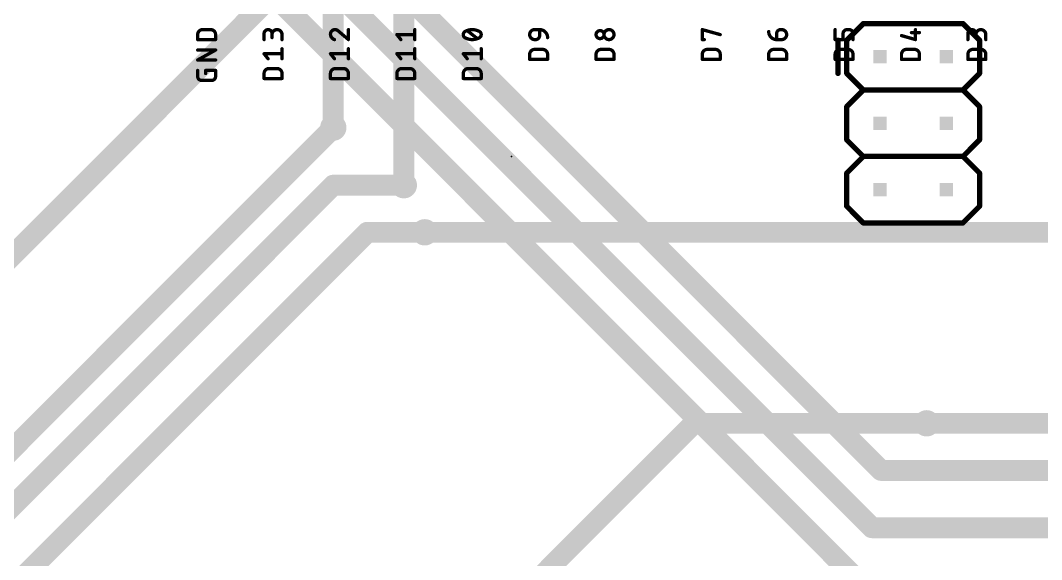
# Model space of a CAD drawing. Extents: x -35 to 140, y -8 to 139.
# Drawn here: x 68.93 to 108, y 47.29 to 67.9 of the extents above; entities that cross this region are included whole.
import ezdxf

# ---------------------------------------------------------------- set-up
doc = ezdxf.new("R2010")
doc.units = 0
for name, color, linetype in [('1', 12, 'CONTINUOUS'), ('16', 132, 'CONTINUOUS'), ('18', 110, 'CONTINUOUS'), ('23', 53, 'CONTINUOUS'), ('51', 253, 'CONTINUOUS')]:
    doc.layers.add(name, color=color, linetype=linetype)

# ---------------------------------------------------------------- blocks, each defined once
blk = doc.blocks.new('RECT')
blk.add_solid([(-0.5, -0.5), (0.5, -0.5), (-0.5, 0.5), (0.5, 0.5)])
blk = doc.blocks.new('ROUNDV')
at = {"const_width": 0.5}
blk.add_lwpolyline([(0, -0.25, 1), (0, 0.25, 1), (0, -0.25)], format="xyb", dxfattribs=at)

msp = doc.modelspace()

# ---------------------------------------------------------------- linework, layer by layer
at = {"layer": '1', "const_width": 0.8}
for points in [[(78.596, 68.88), (46.2, 36.484)], [(101.506, 45.97), (78.596, 68.88)], [(81.136, 68.88), (101.506, 48.51)], [(83.676, 68.88), (101.856, 50.7)], [(50.7, 33.6), (80.9, 63.8)], [(57.2, 37.9), (80.9, 61.6)], [(80.9, 61.6), (83.6, 61.6)], [(59.1, 36.7), (82.2, 59.8)], [(82.2, 59.8), (84.4, 59.8)], [(118.1, 52.5), (103.6, 52.5)], [(101.856, 50.7), (116.6, 50.7)], [(101.506, 48.51), (113.28, 48.51)]]:
    msp.add_lwpolyline(points, dxfattribs=at)
at = {"layer": '1', "const_width": 0.4}
for points in [[(81.0414, 63.6586, 1), (80.7586, 63.9414)], [(80.9, 61.8, 1), (80.9, 61.4)], [(81.0414, 61.4586, 1), (80.7586, 61.7414)], [(83.6, 61.4, 1), (83.6, 61.8)], [(82.2, 60, 1), (82.2, 59.6)], [(82.3414, 59.6586, 1), (82.0586, 59.9414)], [(84.4, 59.6, 1), (84.4, 60)], [(103.6, 52.7, 1), (103.6, 52.3)], [(101.856, 50.9, 1), (101.856, 50.5)], [(101.7146, 50.5586, 1), (101.9974, 50.8414)], [(101.506, 48.71, 1), (101.506, 48.31)], [(101.3646, 48.3686, 1), (101.6474, 48.6514)]]:
    msp.add_lwpolyline(points, format="xyb", dxfattribs=at)
at = {"layer": '16', "const_width": 0.8}
for points in [[(83.6, 61.6), (83.6, 68.804)], [(80.9, 63.8), (80.9, 68.644)], [(84.4, 59.8), (109.8, 59.8)], [(85.2, 43), (94.7, 52.5)], [(94.7, 52.5), (103.6, 52.5)]]:
    msp.add_lwpolyline(points, dxfattribs=at)
at = {"layer": '16', "const_width": 0.4}
for points in [[(80.7, 63.8, 1), (81.1, 63.8)], [(83.4, 61.6, 1), (83.8, 61.6)], [(84.4, 60, 1), (84.4, 59.6)], [(94.7, 52.7, 1), (94.7, 52.3)], [(94.8414, 52.3586, 1), (94.5586, 52.6414)], [(103.6, 52.3, 1), (103.6, 52.7)]]:
    msp.add_lwpolyline(points, format="xyb", dxfattribs=at)
at = {"layer": '23'}
msp.add_point((87.716, 62.698), dxfattribs=at)
at = {"layer": '51'}
for points, const_width in [([(75.9036, 67.5465, 0.4142), (75.7131, 67.356)], 0.127), ([(75.9036, 67.5783, 1), (75.9036, 67.5148)], 0.0635), ([(75.9036, 67.5148, 1), (75.9036, 67.5783)], 0.0635), ([(76.2084, 67.5783, 1), (76.2084, 67.5148)], 0.0635), ([(76.3989, 67.356, 0.4142), (76.2084, 67.5465)], 0.127), ([(76.2084, 67.5148, 1), (76.2084, 67.5783)], 0.0635), ([(78.5579, 67.3941, 1), (78.2531, 67.3941)], 0.127), ([(78.9389, 67.356, 1), (78.5579, 67.356)], 0.127), ([(80.9646, 67.5465, 0.4142), (80.7931, 67.3751)], 0.127), ([(80.9646, 67.5783, 1), (80.9645, 67.5148)], 0.0635), ([(81.0979, 67.4894, 0.2053), (80.9646, 67.5465)], 0.127), ([(80.9646, 67.5148, 1), (80.9646, 67.5783)], 0.0635), ([(81.5107, 67.5465, 1), (81.4472, 67.5465)], 0.0635), ([(84.0507, 67.5465, 1), (83.9871, 67.5465)], 0.0635), ([(86.216, 67.5465, 0.1139), (85.9684, 67.4894)], 0.127), ([(86.216, 67.5783, 1), (86.216, 67.5148)], 0.0635), ([(86.4637, 67.4894, 0.1139), (86.216, 67.5465)], 0.127), ([(86.216, 67.5148, 1), (86.216, 67.5783)], 0.0635), ([(88.6036, 67.5465, 1), (88.6036, 67.1655)], 0.127), ([(88.6036, 67.5783, 1), (88.6036, 67.5148)], 0.0635), ([(88.6036, 67.5148, 1), (88.6036, 67.5783)], 0.0635), ([(88.8259, 67.5465, 1), (88.7623, 67.5465)], 0.0635), ([(88.7941, 67.5783, 1), (88.7941, 67.5148)], 0.0635), ([(89.0989, 67.2417, 0.4142), (88.7941, 67.5465)], 0.127), ([(88.7941, 67.5148, 1), (88.7941, 67.5783)], 0.0635), ([(91.4484, 67.5465, 1), (91.4484, 67.1655)], 0.127), ([(91.4484, 67.5783, 1), (91.4484, 67.5148)], 0.0635), ([(91.4484, 67.1655, 1), (91.4484, 67.5465)], 0.127), ([(91.4484, 67.5148, 1), (91.4484, 67.5783)], 0.0635), ([(95.0489, 67.5465, 1), (94.9853, 67.5465)], 0.0635), ([(95.0256, 67.5771, 1), (95.0086, 67.5159)], 0.0635), ([(98.0143, 67.5465, 0.4142), (97.8619, 67.3941)], 0.127), ([(98.0143, 67.5783, 1), (98.0143, 67.5148)], 0.0635), ([(98.0143, 67.5148, 1), (98.0143, 67.5783)], 0.0635), ([(98.0524, 67.5783, 1), (98.0524, 67.5148)], 0.0635), ([(98.0524, 67.1655, 1), (98.0524, 67.5465)], 0.127), ([(98.0524, 67.5148, 1), (98.0524, 67.5783)], 0.0635), ([(100.1289, 67.5465, 1), (100.0654, 67.5465)], 0.0635), ([(100.5543, 67.5465, 0.4142), (100.4019, 67.3941)], 0.127), ([(100.5543, 67.5783, 1), (100.5543, 67.5148)], 0.0635), ([(100.5543, 67.5148, 1), (100.5543, 67.5783)], 0.0635), ([(100.6305, 67.5783, 1), (100.6305, 67.5148)], 0.0635), ([(100.7829, 67.3941, 0.4142), (100.6305, 67.5465)], 0.127), ([(100.6305, 67.5148, 1), (100.6305, 67.5783)], 0.0635), ([(101.178, 67.8288, 1), (101.178, 67.7272)], 0.1016), ([(101.2139, 67.7421, 1), (101.1421, 67.8139)], 0.1016), ([(103.2023, 67.5465, 1), (103.1388, 67.5465)], 0.0635), ([(105.0239, 67.8139, 1), (104.9521, 67.7421)], 0.1016), ([(104.988, 67.7272, 1), (104.988, 67.8288)], 0.1016), ([(105.4819, 67.3941, 1), (105.1771, 67.3941)], 0.127), ([(105.8629, 67.356, 1), (105.4819, 67.356)], 0.127), ([(75.7448, 67.356, 1), (75.6813, 67.356)], 0.0635), ([(75.6813, 67.356, 1), (75.7448, 67.356)], 0.0635), ([(75.6813, 67.1655, 1), (75.7448, 67.1655)], 0.0635), ([(75.7131, 67.1973, 1), (75.7131, 67.1338)], 0.0635), ([(76.4306, 67.356, 1), (76.3671, 67.356)], 0.0635), ([(76.3671, 67.356, 1), (76.4306, 67.356)], 0.0635), ([(76.3671, 67.1655, 1), (76.4306, 67.1655)], 0.0635), ([(76.3989, 67.1338, 1), (76.3989, 67.1973)], 0.0635), ([(78.2849, 67.3941, 1), (78.2214, 67.3941)], 0.0635), ([(78.2214, 67.3941, 1), (78.2849, 67.3941)], 0.0635), ([(78.2214, 67.1655, 1), (78.2849, 67.1655)], 0.0635), ([(78.5897, 67.3941, 1), (78.5262, 67.3941)], 0.0635), ([(78.5262, 67.3941, 1), (78.5897, 67.3941)], 0.0635), ([(78.5262, 67.356, 1), (78.5897, 67.356)], 0.0635), ([(78.5262, 67.2417, 1), (78.5897, 67.2417)], 0.0635), ([(78.9707, 67.356, 1), (78.9072, 67.356)], 0.0635), ([(78.9072, 67.356, 1), (78.9707, 67.356)], 0.0635), ([(78.9072, 67.1655, 1), (78.9707, 67.1655)], 0.0635), ([(80.7931, 67.3751, 0.3252), (80.9455, 67.1655)], 0.127), ([(80.8249, 67.375, 1), (80.7614, 67.3751)], 0.0635), ([(80.7614, 67.3751, 1), (80.8249, 67.3751)], 0.0635), ([(80.9357, 67.1353, 1), (80.9553, 67.1957)], 0.0635), ([(81.1185, 67.5135, 1), (81.0773, 67.4652)], 0.0635), ([(81.0749, 67.4675, 1), (81.1209, 67.5112)], 0.0635), ([(81.4472, 67.1655, 1), (81.5107, 67.1655)], 0.0635), ([(81.4583, 67.1413, 1), (81.4995, 67.1897)], 0.0635), ([(83.3331, 67.3878, 1), (83.3331, 67.3243)], 0.0635), ([(83.3579, 67.3758, 1), (83.3083, 67.3362)], 0.0635), ([(83.4607, 67.1457, 1), (83.5103, 67.1853)], 0.0635), ([(83.9871, 67.1655, 1), (84.0507, 67.1655)], 0.0635), ([(84.0189, 67.3243, 1), (84.0189, 67.3878)], 0.0635), ([(85.9684, 67.4894, 0.3205), (85.8731, 67.356)], 0.127), ([(85.8731, 67.356, 0.3205), (85.9684, 67.2227)], 0.127), ([(85.9048, 67.356, 1), (85.8414, 67.356)], 0.0635), ([(85.8414, 67.356, 1), (85.9048, 67.356)], 0.0635), ([(85.9544, 67.5179, 1), (85.9823, 67.4608)], 0.0635), ([(85.9823, 67.2512, 1), (85.9544, 67.1941)], 0.0635), ([(85.9684, 67.2227, 0.1139), (86.216, 67.1655)], 0.127), ([(85.9786, 67.4593, 1), (85.9581, 67.5194)], 0.0635), ([(85.9581, 67.1926, 1), (85.9786, 67.2527)], 0.0635), ([(86.0453, 67.5332, 1), (86.0057, 67.4836)], 0.0635), ([(86.216, 67.1655, 0.1139), (86.4637, 67.2227)], 0.127), ([(86.216, 67.1973, 1), (86.216, 67.1338)], 0.0635), ([(86.216, 67.1338, 1), (86.216, 67.1973)], 0.0635), ([(86.3867, 67.1788, 1), (86.4263, 67.2284)], 0.0635), ([(86.4739, 67.5194, 1), (86.4534, 67.4593)], 0.0635), ([(86.4534, 67.2527, 1), (86.4739, 67.1926)], 0.0635), ([(86.5589, 67.356, 0.3205), (86.4637, 67.4894)], 0.127), ([(86.4637, 67.2227, 0.3205), (86.5589, 67.356)], 0.127), ([(86.4497, 67.4608, 1), (86.4776, 67.5179)], 0.0635), ([(86.4776, 67.1941, 1), (86.4497, 67.2512)], 0.0635), ([(86.5906, 67.356, 1), (86.5272, 67.356)], 0.0635), ([(86.5272, 67.356, 1), (86.5906, 67.356)], 0.0635), ([(88.6036, 67.1973, 1), (88.6036, 67.1338)], 0.0635), ([(88.6036, 67.1338, 1), (88.6036, 67.1973)], 0.0635), ([(88.6417, 67.1655, 0.4142), (88.7941, 67.3179)], 0.127), ([(88.6417, 67.1973, 1), (88.6417, 67.1338)], 0.0635), ([(88.6417, 67.1338, 1), (88.6417, 67.1973)], 0.0635), ([(88.8259, 67.3179, 1), (88.7623, 67.3179)], 0.0635), ([(88.7623, 67.3179, 1), (88.8259, 67.3179)], 0.0635), ([(89.0671, 67.2417, 1), (89.1307, 67.2417)], 0.0635), ([(91.1055, 67.5084, 1), (91.1055, 67.2036)], 0.127), ([(91.1055, 67.5402, 1), (91.1055, 67.4767)], 0.0635), ([(91.1055, 67.2036, 1), (91.1055, 67.5084)], 0.127), ([(91.1055, 67.2354, 1), (91.1055, 67.1719)], 0.0635), ([(91.1055, 67.4767, 1), (91.1055, 67.5402)], 0.0635), ([(91.1055, 67.1719, 1), (91.1055, 67.2354)], 0.0635), ([(91.4484, 67.1973, 1), (91.4484, 67.1338)], 0.0635), ([(91.4484, 67.1338, 1), (91.4484, 67.1973)], 0.0635), ([(94.9853, 67.1655, 1), (95.0489, 67.1655)], 0.0635), ([(95.0171, 67.1973, 1), (95.0171, 67.1338)], 0.0635), ([(95.0933, 67.1338, 1), (95.0933, 67.1973)], 0.0635), ([(95.6944, 67.3254, 1), (95.7114, 67.3866)], 0.0635), ([(97.5571, 67.4703, 0.4142), (97.8619, 67.1655)], 0.127), ([(97.5889, 67.4703, 1), (97.5254, 67.4703)], 0.0635), ([(97.8619, 67.1973, 1), (97.8619, 67.1338)], 0.0635), ([(97.8937, 67.3941, 1), (97.8302, 67.3941)], 0.0635), ([(97.8302, 67.3941, 1), (97.8937, 67.3941)], 0.0635), ([(97.8302, 67.1655, 1), (97.8937, 67.1655)], 0.0635), ([(97.8619, 67.1338, 1), (97.8619, 67.1973)], 0.0635), ([(98.0524, 67.1973, 1), (98.0524, 67.1338)], 0.0635), ([(98.0524, 67.1338, 1), (98.0524, 67.1973)], 0.0635), ([(100.0971, 67.1973, 1), (100.0971, 67.1338)], 0.0635), ([(100.0654, 67.1655, 1), (100.1289, 67.1655)], 0.0635), ([(100.2588, 67.143, 1), (100.1572, 67.143)], 0.1016), ([(100.4337, 67.3941, 1), (100.3702, 67.3941)], 0.0635), ([(100.3702, 67.3941, 1), (100.4337, 67.3941)], 0.0635), ([(100.3702, 67.1655, 1), (100.4337, 67.1655)], 0.0635), ([(100.4019, 67.1338, 1), (100.4019, 67.1973)], 0.0635), ([(100.5938, 67.143, 1), (100.4922, 67.143)], 0.1016), ([(100.5071, 67.1789, 1), (100.5789, 67.1071)], 0.1016), ([(100.8147, 67.3941, 1), (100.7511, 67.3941)], 0.0635), ([(100.7511, 67.3941, 1), (100.8147, 67.3941)], 0.0635), ([(100.7511, 67.1655, 1), (100.8147, 67.1655)], 0.0635), ([(102.6458, 67.3484, 1), (102.6284, 67.2874)], 0.0635), ([(103.0181, 67.464, 1), (103.0181, 67.4005)], 0.0635), ([(103.1388, 67.1655, 1), (103.2023, 67.1655)], 0.0635), ([(103.1618, 67.135, 1), (103.1792, 67.196)], 0.0635), ([(103.3229, 67.4005, 1), (103.3229, 67.464)], 0.0635), ([(105.2089, 67.3941, 1), (105.1454, 67.3941)], 0.0635), ([(105.1454, 67.3941, 1), (105.2089, 67.3941)], 0.0635), ([(105.1454, 67.1655, 1), (105.2089, 67.1655)], 0.0635), ([(105.5137, 67.3941, 1), (105.4502, 67.3941)], 0.0635), ([(105.4502, 67.3941, 1), (105.5137, 67.3941)], 0.0635), ([(105.4502, 67.356, 1), (105.5137, 67.356)], 0.0635), ([(105.4502, 67.2417, 1), (105.5137, 67.2417)], 0.0635), ([(105.6738, 67.143, 1), (105.5722, 67.143)], 0.1016), ([(105.5871, 67.1071, 1), (105.6589, 67.1789)], 0.1016), ([(105.8947, 67.356, 1), (105.8312, 67.356)], 0.0635), ([(105.8312, 67.356, 1), (105.8947, 67.356)], 0.0635), ([(105.8312, 67.1655, 1), (105.8947, 67.1655)], 0.0635), ([(75.7131, 66.798, 1), (75.7131, 66.7345)], 0.0635), ([(76.4143, 66.7385, 1), (76.3835, 66.794)], 0.0635), ([(76.3989, 66.7345, 1), (76.3989, 66.798)], 0.0635), ([(78.9707, 66.815, 1), (78.9072, 66.815)], 0.0635), ([(81.5107, 66.815, 1), (81.4472, 66.815)], 0.0635), ([(84.0507, 66.815, 1), (83.9871, 66.815)], 0.0635), ([(86.5907, 66.815, 1), (86.5272, 66.815)], 0.0635), ([(88.6036, 66.7906, 0.4142), (88.4131, 66.6001)], 0.127), ([(88.6036, 66.8223, 1), (88.6036, 66.7588)], 0.0635), ([(88.6036, 66.7588, 1), (88.6036, 66.8223)], 0.0635), ([(89.0989, 66.6001, 0.4142), (88.9084, 66.7906)], 0.127), ([(88.9084, 66.8223, 1), (88.9084, 66.7588)], 0.0635), ([(88.9084, 66.7588, 1), (88.9084, 66.8223)], 0.0635), ([(91.1436, 66.7906, 0.4142), (90.9531, 66.6001)], 0.127), ([(91.1436, 66.8223, 1), (91.1436, 66.7588)], 0.0635), ([(91.1436, 66.7588, 1), (91.1436, 66.8223)], 0.0635), ([(91.6389, 66.6001, 0.4142), (91.4484, 66.7906)], 0.127), ([(91.4484, 66.8223, 1), (91.4484, 66.7588)], 0.0635), ([(91.4484, 66.7588, 1), (91.4484, 66.8223)], 0.0635), ([(95.2076, 66.7906, 0.4142), (95.0171, 66.6001)], 0.127), ([(95.2076, 66.8223, 1), (95.2076, 66.7588)], 0.0635), ([(95.2076, 66.7588, 1), (95.2076, 66.8223)], 0.0635), ([(95.7029, 66.6001, 0.4142), (95.5124, 66.7906)], 0.127), ([(95.5124, 66.8223, 1), (95.5124, 66.7588)], 0.0635), ([(95.5124, 66.7588, 1), (95.5124, 66.8223)], 0.0635), ([(97.7476, 66.7906, 0.4142), (97.5571, 66.6001)], 0.127), ([(97.7476, 66.8223, 1), (97.7476, 66.7588)], 0.0635), ([(97.7476, 66.7588, 1), (97.7476, 66.8223)], 0.0635), ([(98.2429, 66.6001, 0.4142), (98.0524, 66.7906)], 0.127), ([(98.0524, 66.8223, 1), (98.0524, 66.7588)], 0.0635), ([(98.0524, 66.7588, 1), (98.0524, 66.8223)], 0.0635), ([(100.2876, 66.7906, 0.4142), (100.0971, 66.6001)], 0.127), ([(100.2876, 66.8223, 1), (100.2876, 66.7588)], 0.0635), ([(100.2876, 66.7588, 1), (100.2876, 66.8223)], 0.0635), ([(100.7829, 66.6001, 0.4142), (100.5924, 66.7906)], 0.127), ([(100.5924, 66.8223, 1), (100.5924, 66.7588)], 0.0635), ([(100.5924, 66.7588, 1), (100.5924, 66.8223)], 0.0635), ([(102.8276, 66.7906, 0.4142), (102.6371, 66.6001)], 0.127), ([(102.8276, 66.8223, 1), (102.8276, 66.7588)], 0.0635), ([(102.8276, 66.7588, 1), (102.8276, 66.8223)], 0.0635), ([(103.3229, 66.6001, 0.4142), (103.1324, 66.7906)], 0.127), ([(103.1324, 66.8223, 1), (103.1324, 66.7588)], 0.0635), ([(103.1324, 66.7588, 1), (103.1324, 66.8223)], 0.0635), ([(105.3676, 66.7906, 0.4142), (105.1771, 66.6001)], 0.127), ([(105.3676, 66.8223, 1), (105.3676, 66.7588)], 0.0635), ([(105.3676, 66.7588, 1), (105.3676, 66.8223)], 0.0635), ([(105.8629, 66.6001, 0.4142), (105.6724, 66.7906)], 0.127), ([(105.6724, 66.8223, 1), (105.6724, 66.7588)], 0.0635), ([(105.6724, 66.7588, 1), (105.6724, 66.8223)], 0.0635), ([(75.7131, 66.417, 1), (75.7131, 66.3535)], 0.0635), ([(75.6977, 66.413, 1), (75.7285, 66.3575)], 0.0635), ([(76.3989, 66.3535, 1), (76.3989, 66.417)], 0.0635), ([(78.2779, 66.6443, 1), (78.2283, 66.6046)], 0.0635), ([(78.2531, 66.6562, 1), (78.2531, 66.5927)], 0.0635), ([(78.3807, 66.4141, 1), (78.4303, 66.4538)], 0.0635), ([(78.9072, 66.434, 1), (78.9707, 66.434)], 0.0635), ([(78.9389, 66.5927, 1), (78.9389, 66.6562)], 0.0635), ([(80.8179, 66.6443, 1), (80.7683, 66.6046)], 0.0635), ([(80.7931, 66.6562, 1), (80.7931, 66.5927)], 0.0635), ([(80.9207, 66.4141, 1), (80.9703, 66.4538)], 0.0635), ([(81.4472, 66.434, 1), (81.5107, 66.434)], 0.0635), ([(81.4789, 66.5927, 1), (81.4789, 66.6562)], 0.0635), ([(83.3579, 66.6443, 1), (83.3083, 66.6046)], 0.0635), ([(83.3331, 66.6562, 1), (83.3331, 66.5927)], 0.0635), ([(83.4607, 66.4141, 1), (83.5103, 66.4538)], 0.0635), ([(83.9871, 66.434, 1), (84.0507, 66.434)], 0.0635), ([(84.0189, 66.5927, 1), (84.0189, 66.6562)], 0.0635), ([(85.8979, 66.6443, 1), (85.8483, 66.6046)], 0.0635), ([(85.8731, 66.6562, 1), (85.8731, 66.5927)], 0.0635), ([(86.0007, 66.4141, 1), (86.0503, 66.4538)], 0.0635), ([(86.5272, 66.434, 1), (86.5907, 66.434)], 0.0635), ([(86.5589, 66.5927, 1), (86.5589, 66.6562)], 0.0635), ([(88.4449, 66.6001, 1), (88.3813, 66.6001)], 0.0635), ([(88.3813, 66.6001, 1), (88.4449, 66.6001)], 0.0635), ([(88.3813, 66.4096, 1), (88.4449, 66.4096)], 0.0635), ([(88.4131, 66.4413, 1), (88.4131, 66.3778)], 0.0635), ([(89.1307, 66.6001, 1), (89.0671, 66.6001)], 0.0635), ([(89.0671, 66.6001, 1), (89.1307, 66.6001)], 0.0635), ([(89.0671, 66.4096, 1), (89.1307, 66.4096)], 0.0635), ([(89.0989, 66.3778, 1), (89.0989, 66.4413)], 0.0635), ([(90.9531, 66.4413, 1), (90.9531, 66.3778)], 0.0635), ([(90.9849, 66.6001, 1), (90.9214, 66.6001)], 0.0635), ([(90.9214, 66.6001, 1), (90.9849, 66.6001)], 0.0635), ([(90.9214, 66.4096, 1), (90.9849, 66.4096)], 0.0635), ([(91.6707, 66.6001, 1), (91.6072, 66.6001)], 0.0635), ([(91.6072, 66.6001, 1), (91.6707, 66.6001)], 0.0635), ([(91.6072, 66.4096, 1), (91.6707, 66.4096)], 0.0635), ([(91.6389, 66.3778, 1), (91.6389, 66.4413)], 0.0635), ([(95.0489, 66.6001, 1), (94.9853, 66.6001)], 0.0635), ([(94.9853, 66.6001, 1), (95.0489, 66.6001)], 0.0635), ([(94.9853, 66.4096, 1), (95.0489, 66.4096)], 0.0635), ([(95.0171, 66.4413, 1), (95.0171, 66.3778)], 0.0635), ([(95.7347, 66.6001, 1), (95.6711, 66.6001)], 0.0635), ([(95.6711, 66.6001, 1), (95.7347, 66.6001)], 0.0635), ([(95.6711, 66.4096, 1), (95.7347, 66.4096)], 0.0635), ([(95.7029, 66.3778, 1), (95.7029, 66.4413)], 0.0635), ([(97.5571, 66.4413, 1), (97.5571, 66.3778)], 0.0635), ([(97.5889, 66.6001, 1), (97.5254, 66.6001)], 0.0635), ([(97.5254, 66.6001, 1), (97.5889, 66.6001)], 0.0635), ([(97.5254, 66.4096, 1), (97.5889, 66.4096)], 0.0635), ([(98.2747, 66.6001, 1), (98.2112, 66.6001)], 0.0635), ([(98.2112, 66.6001, 1), (98.2747, 66.6001)], 0.0635), ([(98.2112, 66.4096, 1), (98.2747, 66.4096)], 0.0635), ([(98.2429, 66.3778, 1), (98.2429, 66.4413)], 0.0635), ([(100.1289, 66.6001, 1), (100.0654, 66.6001)], 0.0635), ([(100.0654, 66.6001, 1), (100.1289, 66.6001)], 0.0635), ([(100.0971, 66.4413, 1), (100.0971, 66.3778)], 0.0635), ([(100.0654, 66.4096, 1), (100.1289, 66.4096)], 0.0635), ([(100.8147, 66.6001, 1), (100.7511, 66.6001)], 0.0635), ([(100.7511, 66.6001, 1), (100.8147, 66.6001)], 0.0635), ([(100.7511, 66.4096, 1), (100.8147, 66.4096)], 0.0635), ([(100.7829, 66.3778, 1), (100.7829, 66.4413)], 0.0635), ([(102.6371, 66.4413, 1), (102.6371, 66.3778)], 0.0635), ([(102.6689, 66.6001, 1), (102.6054, 66.6001)], 0.0635), ([(102.6054, 66.6001, 1), (102.6689, 66.6001)], 0.0635), ([(102.6054, 66.4096, 1), (102.6689, 66.4096)], 0.0635), ([(103.3547, 66.6001, 1), (103.2912, 66.6001)], 0.0635), ([(103.2912, 66.6001, 1), (103.3547, 66.6001)], 0.0635), ([(103.2912, 66.4096, 1), (103.3547, 66.4096)], 0.0635), ([(103.3229, 66.3778, 1), (103.3229, 66.4413)], 0.0635), ([(105.2089, 66.6001, 1), (105.1454, 66.6001)], 0.0635), ([(105.1454, 66.6001, 1), (105.2089, 66.6001)], 0.0635), ([(105.1771, 66.4413, 1), (105.1771, 66.3778)], 0.0635), ([(105.1454, 66.4096, 1), (105.2089, 66.4096)], 0.0635), ([(105.8947, 66.6001, 1), (105.8312, 66.6001)], 0.0635), ([(105.8312, 66.6001, 1), (105.8947, 66.6001)], 0.0635), ([(105.8312, 66.4096, 1), (105.8947, 66.4096)], 0.0635), ([(105.8629, 66.3778, 1), (105.8629, 66.4413)], 0.0635), ([(75.7448, 65.9859, 1), (75.6813, 65.9859)], 0.0635), ([(76.0496, 65.9859, 1), (75.9861, 65.9859)], 0.0635), ([(76.0179, 66.0177, 1), (76.0179, 65.9542)], 0.0635), ([(76.4306, 65.9859, 1), (76.3671, 65.9859)], 0.0635), ([(76.3989, 65.9542, 1), (76.3989, 66.0177)], 0.0635), ([(78.4436, 66.0591, 0.4142), (78.2531, 65.8686)], 0.127), ([(78.4436, 66.0908, 1), (78.4436, 66.0273)], 0.0635), ([(78.4436, 66.0273, 1), (78.4436, 66.0908)], 0.0635), ([(78.9389, 65.8686, 0.4142), (78.7484, 66.0591)], 0.127), ([(78.7484, 66.0908, 1), (78.7484, 66.0273)], 0.0635), ([(78.7484, 66.0273, 1), (78.7484, 66.0908)], 0.0635), ([(80.9836, 66.0591, 0.4142), (80.7931, 65.8686)], 0.127), ([(80.9836, 66.0908, 1), (80.9836, 66.0273)], 0.0635), ([(80.9836, 66.0273, 1), (80.9836, 66.0908)], 0.0635), ([(81.4789, 65.8686, 0.4142), (81.2884, 66.0591)], 0.127), ([(81.2884, 66.0908, 1), (81.2884, 66.0273)], 0.0635), ([(81.2884, 66.0273, 1), (81.2884, 66.0908)], 0.0635), ([(83.5236, 66.0591, 0.4142), (83.3331, 65.8686)], 0.127), ([(83.5236, 66.0908, 1), (83.5236, 66.0273)], 0.0635), ([(83.5236, 66.0273, 1), (83.5236, 66.0908)], 0.0635), ([(84.0189, 65.8686, 0.4142), (83.8284, 66.0591)], 0.127), ([(83.8284, 66.0908, 1), (83.8284, 66.0273)], 0.0635), ([(83.8284, 66.0273, 1), (83.8284, 66.0908)], 0.0635), ([(86.0636, 66.0591, 0.4142), (85.8731, 65.8686)], 0.127), ([(86.0636, 66.0908, 1), (86.0636, 66.0273)], 0.0635), ([(86.0636, 66.0273, 1), (86.0636, 66.0908)], 0.0635), ([(86.5589, 65.8686, 0.4142), (86.3684, 66.0591)], 0.127), ([(86.3684, 66.0908, 1), (86.3684, 66.0273)], 0.0635), ([(86.3684, 66.0273, 1), (86.3684, 66.0908)], 0.0635), ([(75.7448, 65.7573, 1), (75.6813, 65.7573)], 0.0635), ([(75.6813, 65.7573, 1), (75.7448, 65.7573)], 0.0635), ([(75.7131, 65.7573, 0.4142), (75.8655, 65.6049)], 0.127), ([(75.8655, 65.6367, 1), (75.8655, 65.5732)], 0.0635), ([(75.8655, 65.5732, 1), (75.8655, 65.6367)], 0.0635), ([(75.9861, 65.8716, 1), (76.0496, 65.8716)], 0.0635), ([(76.2465, 65.6049, 0.4142), (76.3989, 65.7573)], 0.127), ([(76.2465, 65.6367, 1), (76.2465, 65.5732)], 0.0635), ([(76.2465, 65.5732, 1), (76.2465, 65.6367)], 0.0635), ([(76.4306, 65.7573, 1), (76.3671, 65.7573)], 0.0635), ([(76.3671, 65.7573, 1), (76.4306, 65.7573)], 0.0635), ([(78.2531, 65.7098, 1), (78.2531, 65.6463)], 0.0635), ([(78.2849, 65.8686, 1), (78.2214, 65.8686)], 0.0635), ([(78.2214, 65.8686, 1), (78.2849, 65.8686)], 0.0635), ([(78.2214, 65.6781, 1), (78.2849, 65.6781)], 0.0635), ([(78.9707, 65.8686, 1), (78.9072, 65.8686)], 0.0635), ([(78.9072, 65.8686, 1), (78.9707, 65.8686)], 0.0635), ([(78.9072, 65.6781, 1), (78.9707, 65.6781)], 0.0635), ([(78.9389, 65.6463, 1), (78.9389, 65.7098)], 0.0635), ([(80.8249, 65.8686, 1), (80.7614, 65.8686)], 0.0635), ([(80.7614, 65.8686, 1), (80.8249, 65.8686)], 0.0635), ([(80.7931, 65.7098, 1), (80.7931, 65.6463)], 0.0635), ([(80.7614, 65.6781, 1), (80.8249, 65.6781)], 0.0635), ([(81.5107, 65.8686, 1), (81.4472, 65.8686)], 0.0635), ([(81.4472, 65.8686, 1), (81.5107, 65.8686)], 0.0635), ([(81.4472, 65.6781, 1), (81.5107, 65.6781)], 0.0635), ([(81.4789, 65.6463, 1), (81.4789, 65.7098)], 0.0635), ([(83.3649, 65.8686, 1), (83.3013, 65.8686)], 0.0635), ([(83.3013, 65.8686, 1), (83.3649, 65.8686)], 0.0635), ([(83.3013, 65.6781, 1), (83.3649, 65.6781)], 0.0635), ([(83.3331, 65.7098, 1), (83.3331, 65.6463)], 0.0635), ([(84.0507, 65.8686, 1), (83.9871, 65.8686)], 0.0635), ([(83.9871, 65.8686, 1), (84.0507, 65.8686)], 0.0635), ([(83.9871, 65.6781, 1), (84.0507, 65.6781)], 0.0635), ([(84.0189, 65.6463, 1), (84.0189, 65.7098)], 0.0635), ([(85.9049, 65.8686, 1), (85.8414, 65.8686)], 0.0635), ([(85.8414, 65.8686, 1), (85.9049, 65.8686)], 0.0635), ([(85.8731, 65.7098, 1), (85.8731, 65.6463)], 0.0635), ([(85.8414, 65.6781, 1), (85.9049, 65.6781)], 0.0635), ([(86.5907, 65.8686, 1), (86.5272, 65.8686)], 0.0635), ([(86.5272, 65.8686, 1), (86.5907, 65.8686)], 0.0635), ([(86.5272, 65.6781, 1), (86.5907, 65.6781)], 0.0635), ([(86.5589, 65.6463, 1), (86.5589, 65.7098)], 0.0635), ([(100.1572, 65.873, 1), (100.2588, 65.873)], 0.1016), ([(100.5789, 65.9089, 1), (100.5071, 65.8371)], 0.1016), ([(100.4922, 65.873, 1), (100.5938, 65.873)], 0.1016), ([(105.5722, 65.873, 1), (105.6738, 65.873)], 0.1016), ([(105.6589, 65.8371, 1), (105.5871, 65.9089)], 0.1016), ([(101.178, 65.2888, 1), (101.178, 65.1872)], 0.1016), ([(101.2139, 65.2021, 1), (101.1421, 65.2739)], 0.1016), ([(101.1421, 65.2021, 1), (101.2139, 65.2739)], 0.1016), ([(105.0239, 65.2739, 1), (104.9521, 65.2021)], 0.1016), ([(104.9521, 65.2739, 1), (105.0239, 65.2021)], 0.1016), ([(104.988, 65.1872, 1), (104.988, 65.2888)], 0.1016), ([(100.5938, 64.603, 1), (100.4922, 64.603)], 0.1016), ([(100.5071, 64.6389, 1), (100.5789, 64.5671)], 0.1016), ([(105.6738, 64.603, 1), (105.5722, 64.603)], 0.1016), ([(105.5871, 64.5671, 1), (105.6589, 64.6389)], 0.1016), ([(100.5789, 63.3689, 1), (100.5071, 63.2971)], 0.1016), ([(100.4922, 63.333, 1), (100.5938, 63.333)], 0.1016), ([(105.5722, 63.333, 1), (105.6738, 63.333)], 0.1016), ([(105.6589, 63.2971, 1), (105.5871, 63.3689)], 0.1016), ([(101.178, 62.7488, 1), (101.178, 62.6472)], 0.1016), ([(101.2139, 62.6621, 1), (101.1421, 62.7339)], 0.1016), ([(101.1421, 62.6621, 1), (101.2139, 62.7339)], 0.1016), ([(105.0239, 62.7339, 1), (104.9521, 62.6621)], 0.1016), ([(104.9521, 62.7339, 1), (105.0239, 62.6621)], 0.1016), ([(104.988, 62.6472, 1), (104.988, 62.7488)], 0.1016), ([(100.5938, 62.063, 1), (100.4922, 62.063)], 0.1016), ([(100.5071, 62.0989, 1), (100.5789, 62.0271)], 0.1016), ([(105.6738, 62.063, 1), (105.5722, 62.063)], 0.1016), ([(105.5871, 62.0271, 1), (105.6589, 62.0989)], 0.1016), ([(100.5789, 60.8289, 1), (100.5071, 60.7571)], 0.1016), ([(100.4922, 60.793, 1), (100.5938, 60.793)], 0.1016), ([(105.5722, 60.793, 1), (105.6738, 60.793)], 0.1016), ([(105.6589, 60.7571, 1), (105.5871, 60.8289)], 0.1016), ([(101.178, 60.2088, 1), (101.178, 60.1072)], 0.1016), ([(101.1421, 60.1221, 1), (101.2139, 60.1939)], 0.1016), ([(104.9521, 60.1939, 1), (105.0239, 60.1221)], 0.1016), ([(104.988, 60.1072, 1), (104.988, 60.2088)], 0.1016)]:
    msp.add_lwpolyline(points, format="xyb", dxfattribs=dict(at, const_width=const_width))
for points, const_width in [([(75.9036, 67.5465), (76.2084, 67.5465)], 0.127), ([(81.4789, 67.1655), (81.4789, 67.5465)], 0.127), ([(84.0189, 67.1655), (84.0189, 67.5465)], 0.127), ([(88.6036, 67.5465), (88.7941, 67.5465)], 0.127), ([(88.7941, 67.5465), (88.7941, 67.3179)], 0.127), ([(95.0171, 67.1655), (95.0171, 67.5465)], 0.127), ([(95.0171, 67.5465), (95.7029, 67.356)], 0.127), ([(98.0143, 67.5465), (98.0524, 67.5465)], 0.127), ([(100.0971, 67.1655), (100.0971, 67.5465)], 0.127), ([(101.178, 67.778), (100.543, 67.143)], 0.2032), ([(100.6305, 67.5465), (100.5543, 67.5465)], 0.127), ([(101.178, 67.778), (104.988, 67.778)], 0.2032), ([(103.1705, 67.1655), (103.1705, 67.5465)], 0.127), ([(104.988, 67.778), (105.623, 67.143)], 0.2032), ([(75.7131, 67.1655), (75.7131, 67.356)], 0.127), ([(76.3989, 67.1655), (75.7131, 67.1655)], 0.127), ([(76.3989, 67.356), (76.3989, 67.1655)], 0.127), ([(78.2531, 67.1655), (78.2531, 67.3941)], 0.127), ([(78.5579, 67.3941), (78.5579, 67.2417)], 0.127), ([(78.9389, 67.1655), (78.9389, 67.356)], 0.127), ([(81.0979, 67.4894), (81.4789, 67.1655)], 0.127), ([(83.4855, 67.1655), (83.3331, 67.356)], 0.127), ([(83.3331, 67.356), (84.0189, 67.356)], 0.127), ([(86.4065, 67.2036), (86.0255, 67.5084)], 0.127), ([(88.6417, 67.1655), (88.6036, 67.1655)], 0.127), ([(95.0933, 67.1655), (95.0171, 67.1655)], 0.127), ([(97.8619, 67.1655), (97.8619, 67.3941)], 0.127), ([(98.0524, 67.1655), (97.8619, 67.1655)], 0.127), ([(100.4019, 67.1655), (100.0971, 67.1655)], 0.127), ([(100.208, 65.873), (100.208, 67.143)], 0.2032), ([(100.4019, 67.3941), (100.4019, 67.1655)], 0.127), ([(100.543, 67.143), (100.543, 65.873)], 0.2032), ([(100.7829, 67.1655), (100.7829, 67.3941)], 0.127), ([(102.6371, 67.3179), (103.1705, 67.1655)], 0.127), ([(103.0181, 67.4322), (103.3229, 67.4322)], 0.127), ([(105.1771, 67.1655), (105.1771, 67.3941)], 0.127), ([(105.4819, 67.3941), (105.4819, 67.2417)], 0.127), ([(105.623, 67.143), (105.623, 65.873)], 0.2032), ([(105.8629, 67.1655), (105.8629, 67.356)], 0.127), ([(75.7131, 66.3852), (76.3989, 66.7662)], 0.127), ([(76.3989, 66.7662), (75.7131, 66.7662)], 0.127), ([(78.9389, 66.434), (78.9389, 66.815)], 0.127), ([(81.4789, 66.434), (81.4789, 66.815)], 0.127), ([(84.0189, 66.434), (84.0189, 66.815)], 0.127), ([(86.5589, 66.434), (86.5589, 66.815)], 0.127), ([(88.6036, 66.7906), (88.9084, 66.7906)], 0.127), ([(91.1436, 66.7906), (91.4484, 66.7906)], 0.127), ([(95.2076, 66.7906), (95.5124, 66.7906)], 0.127), ([(97.7476, 66.7906), (98.0524, 66.7906)], 0.127), ([(100.2876, 66.7906), (100.5924, 66.7906)], 0.127), ([(102.8276, 66.7906), (103.1324, 66.7906)], 0.127), ([(105.3676, 66.7906), (105.6724, 66.7906)], 0.127), ([(76.3989, 66.3852), (75.7131, 66.3852)], 0.127), ([(78.4055, 66.434), (78.2531, 66.6245)], 0.127), ([(78.2531, 66.6245), (78.9389, 66.6245)], 0.127), ([(80.9455, 66.434), (80.7931, 66.6245)], 0.127), ([(80.7931, 66.6245), (81.4789, 66.6245)], 0.127), ([(83.4855, 66.434), (83.3331, 66.6245)], 0.127), ([(83.3331, 66.6245), (84.0189, 66.6245)], 0.127), ([(86.0255, 66.434), (85.8731, 66.6245)], 0.127), ([(85.8731, 66.6245), (86.5589, 66.6245)], 0.127), ([(88.4131, 66.4096), (88.4131, 66.6001)], 0.127), ([(89.0989, 66.4096), (88.4131, 66.4096)], 0.127), ([(89.0989, 66.6001), (89.0989, 66.4096)], 0.127), ([(90.9531, 66.4096), (90.9531, 66.6001)], 0.127), ([(91.6389, 66.4096), (90.9531, 66.4096)], 0.127), ([(91.6389, 66.6001), (91.6389, 66.4096)], 0.127), ([(95.0171, 66.4096), (95.0171, 66.6001)], 0.127), ([(95.7029, 66.4096), (95.0171, 66.4096)], 0.127), ([(95.7029, 66.6001), (95.7029, 66.4096)], 0.127), ([(97.5571, 66.4096), (97.5571, 66.6001)], 0.127), ([(98.2429, 66.4096), (97.5571, 66.4096)], 0.127), ([(98.2429, 66.6001), (98.2429, 66.4096)], 0.127), ([(100.0971, 66.4096), (100.0971, 66.6001)], 0.127), ([(100.7829, 66.4096), (100.0971, 66.4096)], 0.127), ([(100.7829, 66.6001), (100.7829, 66.4096)], 0.127), ([(102.6371, 66.4096), (102.6371, 66.6001)], 0.127), ([(103.3229, 66.4096), (102.6371, 66.4096)], 0.127), ([(103.3229, 66.6001), (103.3229, 66.4096)], 0.127), ([(105.1771, 66.4096), (105.1771, 66.6001)], 0.127), ([(105.8629, 66.4096), (105.1771, 66.4096)], 0.127), ([(105.8629, 66.6001), (105.8629, 66.4096)], 0.127), ([(75.7131, 65.7573), (75.7131, 65.9859)], 0.127), ([(76.0179, 65.8716), (76.0179, 65.9859)], 0.127), ([(76.0179, 65.9859), (76.3989, 65.9859)], 0.127), ([(76.3989, 65.9859), (76.3989, 65.7573)], 0.127), ([(78.4436, 66.0591), (78.7484, 66.0591)], 0.127), ([(80.9836, 66.0591), (81.2884, 66.0591)], 0.127), ([(83.5236, 66.0591), (83.8284, 66.0591)], 0.127), ([(86.0636, 66.0591), (86.3684, 66.0591)], 0.127), ([(76.2465, 65.6049), (75.8655, 65.6049)], 0.127), ([(78.2531, 65.6781), (78.2531, 65.8686)], 0.127), ([(78.9389, 65.6781), (78.2531, 65.6781)], 0.127), ([(78.9389, 65.8686), (78.9389, 65.6781)], 0.127), ([(80.7931, 65.6781), (80.7931, 65.8686)], 0.127), ([(81.4789, 65.6781), (80.7931, 65.6781)], 0.127), ([(81.4789, 65.8686), (81.4789, 65.6781)], 0.127), ([(83.3331, 65.6781), (83.3331, 65.8686)], 0.127), ([(84.0189, 65.6781), (83.3331, 65.6781)], 0.127), ([(84.0189, 65.8686), (84.0189, 65.6781)], 0.127), ([(85.8731, 65.6781), (85.8731, 65.8686)], 0.127), ([(86.5589, 65.6781), (85.8731, 65.6781)], 0.127), ([(86.5589, 65.8686), (86.5589, 65.6781)], 0.127), ([(100.543, 65.873), (101.178, 65.238)], 0.2032), ([(105.623, 65.873), (104.988, 65.238)], 0.2032), ([(101.178, 65.238), (100.543, 64.603)], 0.2032), ([(104.988, 65.238), (101.178, 65.238)], 0.2032), ([(104.988, 65.238), (105.623, 64.603)], 0.2032), ([(100.543, 64.603), (100.543, 63.333)], 0.2032), ([(105.623, 64.603), (105.623, 63.333)], 0.2032), ([(100.543, 63.333), (101.178, 62.698)], 0.2032), ([(105.623, 63.333), (104.988, 62.698)], 0.2032), ([(101.178, 62.698), (100.543, 62.063)], 0.2032), ([(104.988, 62.698), (101.178, 62.698)], 0.2032), ([(104.988, 62.698), (105.623, 62.063)], 0.2032), ([(100.543, 62.063), (100.543, 60.793)], 0.2032), ([(105.623, 62.063), (105.623, 60.793)], 0.2032), ([(100.543, 60.793), (101.178, 60.158)], 0.2032), ([(105.623, 60.793), (104.988, 60.158)], 0.2032), ([(104.988, 60.158), (101.178, 60.158)], 0.2032)]:
    msp.add_lwpolyline(points, dxfattribs=dict(at, const_width=const_width))

# ---------------------------------------------------------------- block references
at = {"layer": '18', "xscale": 1.0064, "yscale": 1.0064}
for p in [(80.9, 63.8), (80.9, 63.8), (83.6, 61.6), (83.6, 61.6), (84.4, 59.8), (84.4, 59.8), (103.6, 52.5), (103.6, 52.5)]:
    msp.add_blockref('ROUNDV', p, dxfattribs=at)
at = {"layer": '51', "xscale": 0.508, "yscale": 0.508, "rotation": 270}
for p in [(101.813, 66.508), (104.353, 66.508), (101.813, 63.968), (104.353, 63.968), (101.813, 61.428), (104.353, 61.428)]:
    msp.add_blockref('RECT', p, dxfattribs=at)

doc.saveas('drawing.dxf')
